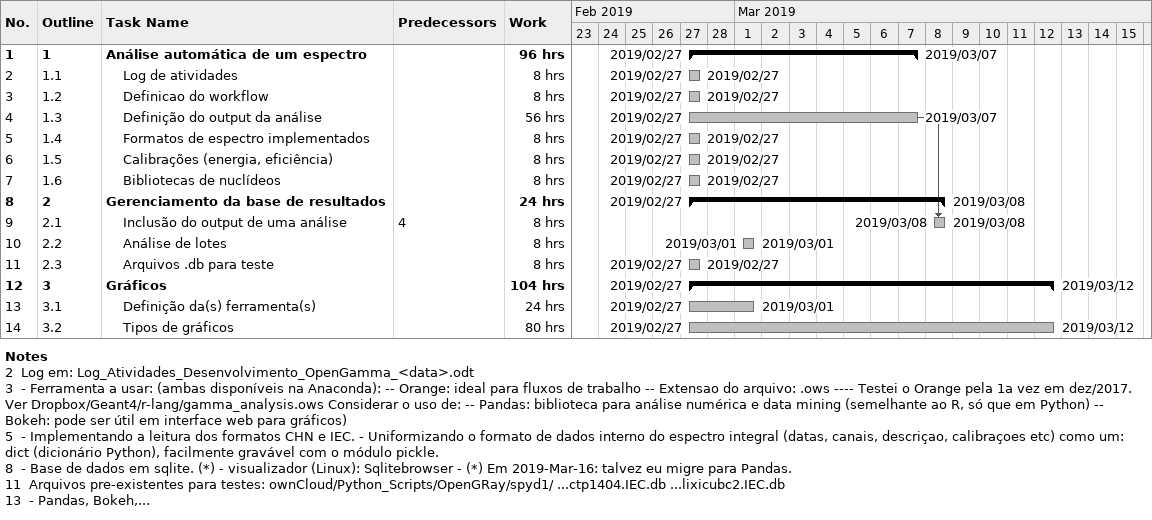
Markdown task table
| ID | WBS | Task | Start | Finish | Predecessors | Work (h) |
|---|---|---|---|---|---|---|
| 1 | 1 | **Análise automática de um espectro** | 2019-02-27 | 2019-03-07 |  | 96 |
| 2 | 1.1 | Log de atividades | 2019-02-27 | 2019-02-27 |  | 8 |
| 3 | 1.2 | Definicao do workflow | 2019-02-27 | 2019-02-27 |  | 8 |
| 4 | 1.3 | Definição do output da análise | 2019-02-27 | 2019-03-07 |  | 56 |
| 5 | 1.4 | Formatos de espectro implementados | 2019-02-27 | 2019-02-27 |  | 8 |
| 6 | 1.5 | Calibrações (energia, eficiência) | 2019-02-27 | 2019-02-27 |  | 8 |
| 7 | 1.6 | Bibliotecas de nuclídeos | 2019-02-27 | 2019-02-27 |  | 8 |
| 8 | 2 | **Gerenciamento da base de resultados** | 2019-02-27 | 2019-03-08 |  | 24 |
| 9 | 2.1 | Inclusão do output de uma análise | 2019-03-08 | 2019-03-08 | 4 | 8 |
| 10 | 2.2 | Análise de lotes | 2019-03-01 | 2019-03-01 |  | 8 |
| 11 | 2.3 | Arquivos .db para teste | 2019-02-27 | 2019-02-27 |  | 8 |
| 12 | 3 | **Gráficos** | 2019-02-27 | 2019-03-12 |  | 104 |
| 13 | 3.1 | Definição da(s) ferramenta(s) | 2019-02-27 | 2019-03-01 |  | 24 |
| 14 | 3.2 | Tipos de gráficos | 2019-02-27 | 2019-03-12 |  | 80 |

Notes
- 2: Log em: Log_Atividades_Desenvolvimento_OpenGamma_<data>.odt
- 3: - Ferramenta a usar: (ambas disponíveis na Anaconda): -- Orange: ideal para fluxos de trabalho -- Extensao do arquivo: .ows ---- Testei o Orange pela 1a vez em dez/2017. Ver Dropbox/Geant4/r-lang/gamma_analysis.ows Considerar o uso de: -- Pandas: biblioteca para análise numérica e data mining (semelhante ao R, só que em Python) -- Bokeh: pode ser útil em interface web para gráficos)
- 5: - Implementando a leitura dos formatos CHN e IEC. - Uniformizando o formato de dados interno do espectro integral (datas, canais, descriçao, calibraçoes etc) como um: dict (dicionário Python), facilmente gravável com o módulo pickle.
- 8: - Base de dados em sqlite. (*) - visualizador (Linux): Sqlitebrowser - (*) Em 2019-Mar-16: talvez eu migre para Pandas.
- 11: Arquivos pre-existentes para testes: ownCloud/Python_Scripts/OpenGRay/spyd1/ ...ctp1404.IEC.db ...lixicubc2.IEC.db
- 13: - Pandas, Bokeh,...
